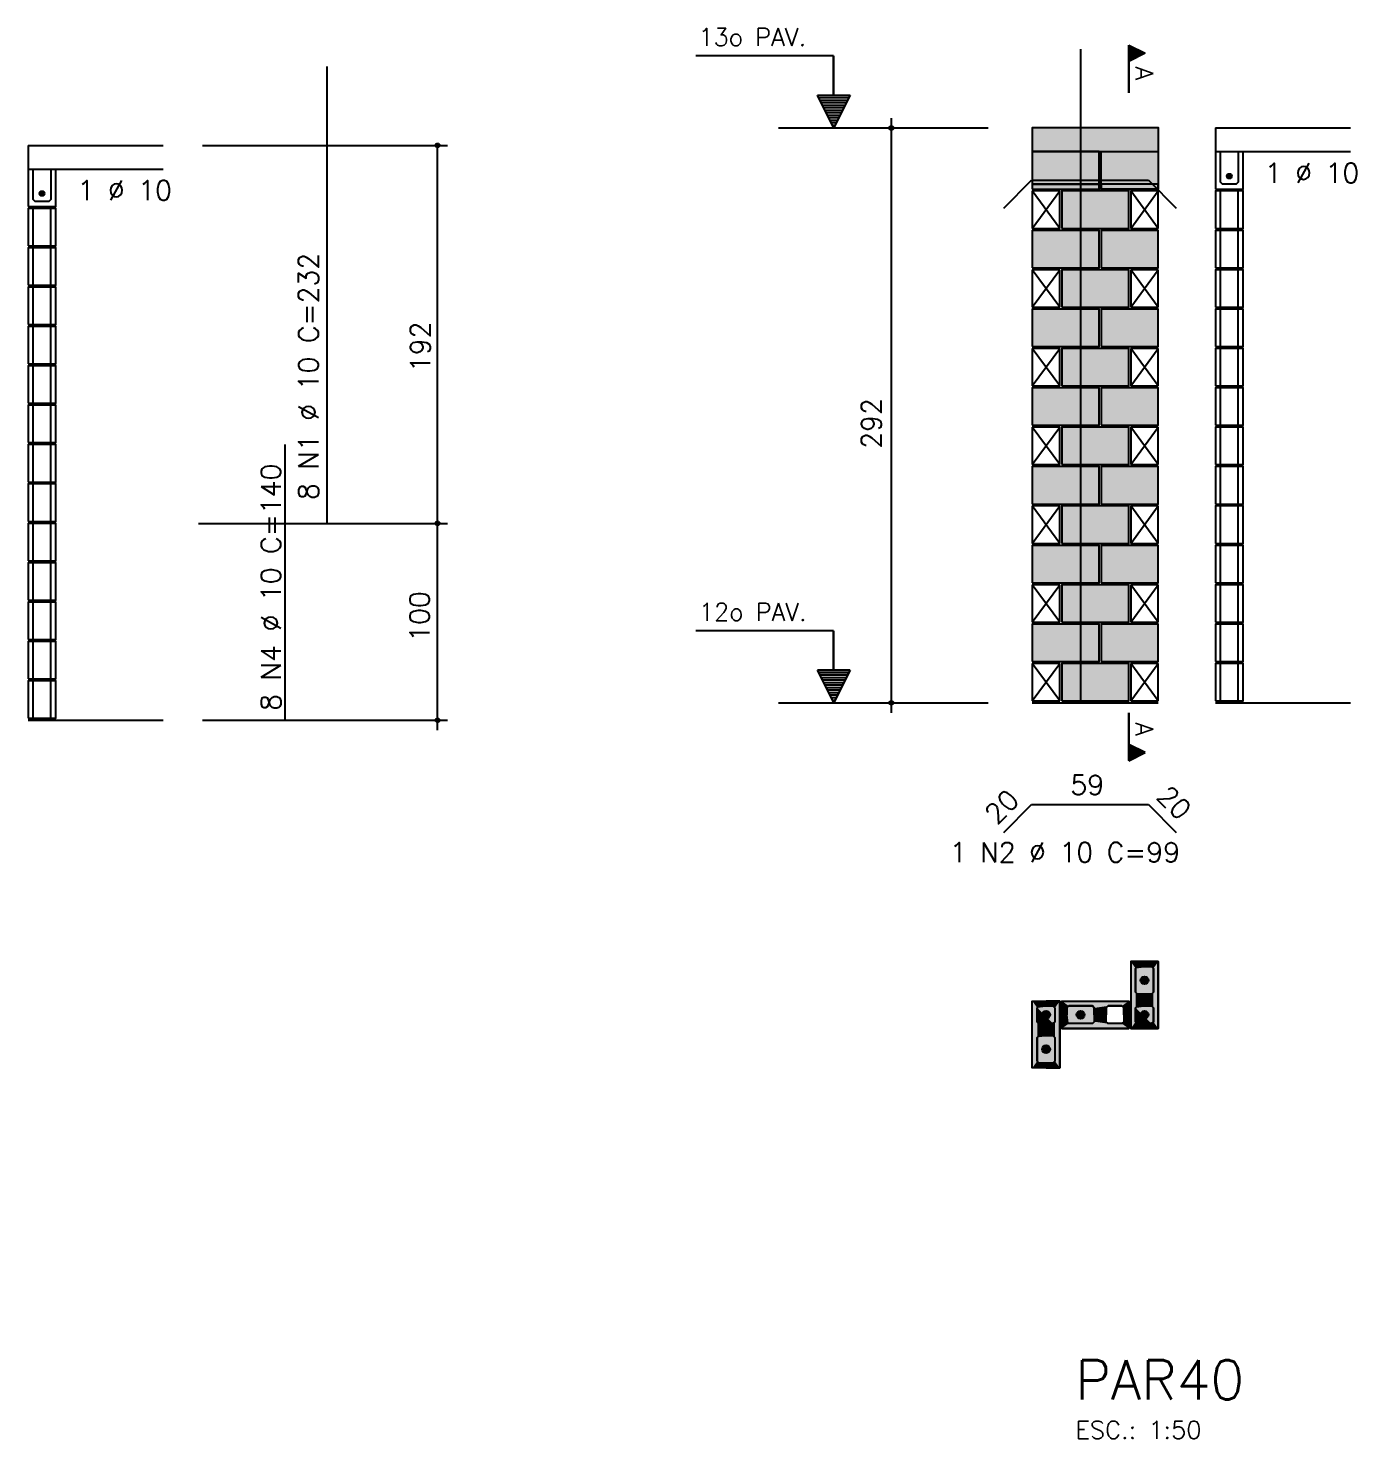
# Model space of a CAD drawing. Extents: x -1.9 to 86, y -1.5 to 61.
# Drawn here: x 17.35 to 30.85, y 20.02 to 34.35 of the extents above; entities that cross this region are included whole.
import ezdxf

# ---------------------------------------------------------------- set-up
doc = ezdxf.new("R2010")
doc.units = 0
doc.header["$MEASUREMENT"] = 0
doc.linetypes.add('ESTILO_TQS_0001', pattern=[0.45, 0.3, -0.15])
for name, color, linetype in [('PENA_01', 1, 'CONTINUOUS'), ('PENA_02', 2, 'CONTINUOUS'), ('PENA_03', 3, 'CONTINUOUS'), ('PENA_05', 5, 'CONTINUOUS'), ('PENA_06', 6, 'CONTINUOUS'), ('PENA_09', 254, 'CONTINUOUS'), ('PENA_11', 252, 'CONTINUOUS'), ('PENA_21', 100, 'CONTINUOUS'), ('PENA_27', 21, 'CONTINUOUS')]:
    doc.layers.add(name, color=color, linetype=linetype)
doc.styles.get("Standard").update_dxf_attribs({"font": 'ROMANS.SHX'})

msp = doc.modelspace()

# ---------------------------------------------------------------- linework, layer by layer
at = {"layer": 'PENA_01', "linetype": 'Continuous'}
for p, q in [((24.97756, 33.338785), (27.108424, 33.338785)), ((27.555916, 32.768785), (28.235916, 32.768785)), ((24.97756, 27.498785), (27.108424, 27.498785))]:
    msp.add_line(p, q, dxfattribs=at)
for points in [[(28.785916, 24.559804), (28.785916, 24.799804), (28.765916, 24.819804), (28.625916, 24.819804), (28.605916, 24.799804), (28.605916, 24.559804), (28.625916, 24.539804), (28.765916, 24.539804), (28.785916, 24.559804)], [(27.785916, 24.399804), (27.785916, 24.259804), (27.765916, 24.239804), (27.625916, 24.239804), (27.605916, 24.259804), (27.605916, 24.399804), (27.625916, 24.419804), (27.765916, 24.419804), (27.785916, 24.399804)], [(28.165916, 24.239804), (27.925916, 24.239804), (27.905916, 24.259804), (27.905916, 24.399804), (27.925916, 24.419804), (28.165916, 24.419804), (28.185916, 24.399804), (28.185916, 24.259804), (28.165916, 24.239804)], [(28.465916, 24.239804), (28.325916, 24.239804), (28.305916, 24.259804), (28.305916, 24.399804), (28.325916, 24.419804), (28.465916, 24.419804), (28.485916, 24.399804), (28.485916, 24.259804), (28.465916, 24.239804)], [(28.785916, 24.259804), (28.785916, 24.399804), (28.765916, 24.419804), (28.625916, 24.419804), (28.605916, 24.399804), (28.605916, 24.259804), (28.625916, 24.239804), (28.765916, 24.239804), (28.785916, 24.259804)], [(27.785916, 24.099804), (27.785916, 23.859804), (27.765916, 23.839804), (27.625916, 23.839804), (27.605916, 23.859804), (27.605916, 24.099804), (27.625916, 24.119804), (27.765916, 24.119804), (27.785916, 24.099804)]]:
    msp.add_lwpolyline(points, dxfattribs=at)
at = {"layer": 'PENA_02', "linetype": 'Continuous'}
for p, q in [((27.835916, 32.698785), (27.555916, 32.698785)), ((27.555916, 32.698785), (27.555916, 32.318785)), ((27.835916, 32.318785), (27.835916, 32.698785)), ((28.835916, 32.698785), (28.555916, 32.698785)), ((28.555916, 32.698785), (28.555916, 32.318785)), ((28.835916, 32.318785), (28.835916, 32.698785)), ((27.555916, 32.318785), (27.835916, 32.318785)), ((28.555916, 32.318785), (28.835916, 32.318785)), ((27.835916, 31.898785), (27.555916, 31.898785)), ((27.555916, 31.898785), (27.555916, 31.518785)), ((27.835916, 31.518785), (27.835916, 31.898785)), ((28.835916, 31.898785), (28.555916, 31.898785)), ((28.555916, 31.898785), (28.555916, 31.518785)), ((28.835916, 31.518785), (28.835916, 31.898785)), ((27.555916, 31.518785), (27.835916, 31.518785)), ((28.555916, 31.518785), (28.835916, 31.518785)), ((27.835916, 31.098785), (27.555916, 31.098785)), ((27.555916, 31.098785), (27.555916, 30.718785)), ((27.835916, 30.718785), (27.835916, 31.098785)), ((28.835916, 31.098785), (28.555916, 31.098785)), ((28.555916, 31.098785), (28.555916, 30.718785)), ((28.835916, 30.718785), (28.835916, 31.098785)), ((27.555916, 30.718785), (27.835916, 30.718785)), ((28.555916, 30.718785), (28.835916, 30.718785)), ((27.835916, 30.298785), (27.555916, 30.298785)), ((27.555916, 30.298785), (27.555916, 29.918785)), ((27.835916, 29.918785), (27.835916, 30.298785)), ((28.835916, 30.298785), (28.555916, 30.298785)), ((28.555916, 30.298785), (28.555916, 29.918785)), ((28.835916, 29.918785), (28.835916, 30.298785)), ((27.555916, 29.918785), (27.835916, 29.918785)), ((28.555916, 29.918785), (28.835916, 29.918785)), ((27.835916, 29.498785), (27.555916, 29.498785)), ((27.555916, 29.498785), (27.555916, 29.118785)), ((27.835916, 29.118785), (27.835916, 29.498785)), ((28.835916, 29.498785), (28.555916, 29.498785)), ((28.555916, 29.498785), (28.555916, 29.118785)), ((28.835916, 29.118785), (28.835916, 29.498785)), ((27.555916, 29.118785), (27.835916, 29.118785)), ((28.555916, 29.118785), (28.835916, 29.118785)), ((27.835916, 28.698785), (27.555916, 28.698785)), ((27.555916, 28.698785), (27.555916, 28.318785)), ((27.835916, 28.318785), (27.835916, 28.698785)), ((28.835916, 28.698785), (28.555916, 28.698785)), ((28.555916, 28.698785), (28.555916, 28.318785)), ((28.835916, 28.318785), (28.835916, 28.698785)), ((27.555916, 28.318785), (27.835916, 28.318785)), ((28.555916, 28.318785), (28.835916, 28.318785)), ((27.835916, 27.898785), (27.555916, 27.898785)), ((27.555916, 27.898785), (27.555916, 27.518785)), ((27.835916, 27.518785), (27.835916, 27.898785)), ((28.835916, 27.898785), (28.555916, 27.898785)), ((28.555916, 27.898785), (28.555916, 27.518785)), ((28.835916, 27.518785), (28.835916, 27.898785)), ((27.555916, 27.518785), (27.835916, 27.518785)), ((28.555916, 27.518785), (28.835916, 27.518785)), ((27.555916, 27.498785), (28.835916, 27.498785))]:
    msp.add_line(p, q, dxfattribs=at)
at = {"layer": 'PENA_02', "linetype": 'ESTILO_TQS_0001'}
msp.add_line((28.835916, 32.768785), (28.255916, 32.768785), dxfattribs=at)
at = {"layer": 'PENA_02', "linetype": 'Continuous'}
for points in [[(27.555916, 33.098785), (28.837791, 33.098785), (28.837791, 33.338785), (27.555916, 33.338785), (27.555916, 33.098785)], [(27.555916, 32.718785), (28.235916, 32.718785), (28.235916, 33.098785), (27.555916, 33.098785), (27.555916, 32.718785)], [(28.835916, 32.718785), (28.255916, 32.718785), (28.255916, 33.098785), (28.835916, 33.098785), (28.835916, 32.718785)], [(27.855916, 32.318785), (28.535916, 32.318785), (28.535916, 32.698785), (27.855916, 32.698785), (27.855916, 32.318785)], [(27.555916, 31.918785), (28.235916, 31.918785), (28.235916, 32.298785), (27.555916, 32.298785), (27.555916, 31.918785)], [(28.255916, 31.918785), (28.835916, 31.918785), (28.835916, 32.298785), (28.255916, 32.298785), (28.255916, 31.918785)], [(27.855916, 31.518785), (28.535916, 31.518785), (28.535916, 31.898785), (27.855916, 31.898785), (27.855916, 31.518785)], [(27.555916, 31.118785), (28.235916, 31.118785), (28.235916, 31.498785), (27.555916, 31.498785), (27.555916, 31.118785)], [(28.255916, 31.118785), (28.835916, 31.118785), (28.835916, 31.498785), (28.255916, 31.498785), (28.255916, 31.118785)], [(27.855916, 30.718785), (28.535916, 30.718785), (28.535916, 31.098785), (27.855916, 31.098785), (27.855916, 30.718785)], [(27.555916, 30.318785), (28.235916, 30.318785), (28.235916, 30.698785), (27.555916, 30.698785), (27.555916, 30.318785)], [(28.255916, 30.318785), (28.835916, 30.318785), (28.835916, 30.698785), (28.255916, 30.698785), (28.255916, 30.318785)], [(27.855916, 29.918785), (28.535916, 29.918785), (28.535916, 30.298785), (27.855916, 30.298785), (27.855916, 29.918785)], [(27.555916, 29.518785), (28.235916, 29.518785), (28.235916, 29.898785), (27.555916, 29.898785), (27.555916, 29.518785)], [(28.255916, 29.518785), (28.835916, 29.518785), (28.835916, 29.898785), (28.255916, 29.898785), (28.255916, 29.518785)], [(27.855916, 29.118785), (28.535916, 29.118785), (28.535916, 29.498785), (27.855916, 29.498785), (27.855916, 29.118785)], [(27.555916, 28.718785), (28.235916, 28.718785), (28.235916, 29.098785), (27.555916, 29.098785), (27.555916, 28.718785)], [(28.255916, 28.718785), (28.835916, 28.718785), (28.835916, 29.098785), (28.255916, 29.098785), (28.255916, 28.718785)], [(27.855916, 28.318785), (28.535916, 28.318785), (28.535916, 28.698785), (27.855916, 28.698785), (27.855916, 28.318785)], [(27.555916, 27.918785), (28.235916, 27.918785), (28.235916, 28.298785), (27.555916, 28.298785), (27.555916, 27.918785)], [(28.255916, 27.918785), (28.835916, 27.918785), (28.835916, 28.298785), (28.255916, 28.298785), (28.255916, 27.918785)], [(27.855916, 27.518785), (28.535916, 27.518785), (28.535916, 27.898785), (27.855916, 27.898785), (27.855916, 27.518785)], [(28.835916, 24.189804), (28.835916, 24.869804), (28.555916, 24.869804), (28.555916, 24.189804), (28.835916, 24.189804)], [(27.835916, 24.469804), (27.835916, 23.789804), (27.555916, 23.789804), (27.555916, 24.469804), (27.835916, 24.469804)], [(28.535916, 24.189804), (27.855916, 24.189804), (27.855916, 24.469804), (28.535916, 24.469804), (28.535916, 24.189804)]]:
    msp.add_lwpolyline(points, dxfattribs=at)
for centre, radius in [((26.123706, 33.338785), 0.02), ((26.123706, 33.338785), 0.01), ((21.512641, 33.162185), 0.02), ((21.512641, 33.162185), 0.01), ((21.512641, 29.322185), 0.02), ((21.512641, 29.322185), 0.01), ((26.123706, 27.498785), 0.02), ((26.123706, 27.498785), 0.01), ((21.512641, 27.322185), 0.02), ((21.512641, 27.322185), 0.01)]:
    msp.add_circle(centre, radius, dxfattribs=at)
at = {"layer": 'PENA_03', "linetype": 'Continuous'}
for p, q in [((28.535916, 33.695142), (28.535916, 34.181524)), ((28.535916, 34.181524), (28.701849, 34.098558)), ((28.536611, 34.180396), (28.700288, 34.098558)), ((28.536612, 34.180396), (28.536612, 34.016719)), ((28.54868, 34.175142), (28.54868, 34.021973)), ((28.561444, 34.16876), (28.561444, 34.028355)), ((28.574208, 34.162378), (28.574208, 34.034737)), ((28.586972, 34.155996), (28.586972, 34.041119)), ((28.599736, 34.149614), (28.599736, 34.047501)), ((28.6125, 34.143232), (28.6125, 34.053883)), ((28.625264, 34.13685), (28.625264, 34.060265)), ((28.638028, 34.130468), (28.638028, 34.066647)), ((28.650792, 34.124086), (28.650792, 34.073029)), ((28.663556, 34.117704), (28.663556, 34.079411)), ((28.676321, 34.111322), (28.676321, 34.085793)), ((25.536559, 34.070651), (24.136559, 34.070651)), ((25.536559, 33.670651), (25.536559, 34.070651)), ((25.537959, 33.670651), (25.537959, 34.072051)), ((28.701849, 34.098558), (28.536611, 34.015939)), ((28.700288, 34.098558), (28.536612, 34.016719)), ((28.536612, 34.015939), (28.536612, 33.695142)), ((28.689085, 34.10494), (28.689085, 34.092176)), ((25.537259, 33.338785), (25.371326, 33.670651)), ((25.371326, 33.670651), (25.536559, 33.670651)), ((25.537259, 33.341907), (25.373582, 33.669259)), ((25.700935, 33.669259), (25.373582, 33.669259)), ((25.690428, 33.645123), (25.384089, 33.645123)), ((25.677664, 33.619595), (25.396854, 33.619595)), ((25.6649, 33.594067), (25.409618, 33.594067)), ((25.652135, 33.568539), (25.422382, 33.568539)), ((25.639371, 33.54301), (25.435146, 33.54301)), ((25.703192, 33.670651), (25.537259, 33.338785)), ((25.700935, 33.66926), (25.537259, 33.341907)), ((25.537959, 33.670651), (25.703192, 33.670651)), ((25.626607, 33.517482), (25.44791, 33.517482)), ((25.613843, 33.491954), (25.460674, 33.491954)), ((25.601079, 33.466426), (25.473438, 33.466426)), ((25.588315, 33.440898), (25.486202, 33.440898)), ((25.575551, 33.41537), (25.498966, 33.41537)), ((25.562787, 33.389841), (25.51173, 33.389841)), ((26.123706, 27.398253), (26.123706, 33.438785)), ((25.550023, 33.364313), (25.524495, 33.364313)), ((29.417791, 33.338785), (29.417791, 32.718785)), ((29.417791, 33.338785), (30.78847, 33.338785)), ((17.352645, 33.162185), (17.352645, 32.542185)), ((17.352645, 33.162185), (18.723325, 33.162185)), ((19.123325, 33.162185), (21.612641, 33.162185)), ((21.512641, 27.221653), (21.512641, 33.162185)), ((29.417791, 33.098785), (30.78847, 33.098785)), ((17.352645, 32.922185), (18.723325, 32.922185)), ((27.555916, 32.318785), (27.835916, 32.698785)), ((27.835916, 32.318785), (27.555916, 32.698785)), ((28.555916, 32.318785), (28.835916, 32.698785)), ((28.835916, 32.318785), (28.555916, 32.698785)), ((29.467791, 32.318785), (29.467791, 32.698785)), ((29.647791, 32.318785), (29.647791, 32.698785)), ((17.402645, 32.142185), (17.402645, 32.522185)), ((17.582645, 32.142185), (17.582645, 32.522185)), ((29.467791, 31.918785), (29.467791, 32.298785)), ((29.647791, 31.918785), (29.647791, 32.298785)), ((17.402645, 31.742185), (17.402645, 32.122185)), ((17.582645, 31.742185), (17.582645, 32.122185)), ((27.555916, 31.518785), (27.835916, 31.898785)), ((27.835916, 31.518785), (27.555916, 31.898785)), ((28.555916, 31.518785), (28.835916, 31.898785)), ((28.835916, 31.518785), (28.555916, 31.898785)), ((29.467791, 31.518785), (29.467791, 31.898785)), ((29.647791, 31.518785), (29.647791, 31.898785)), ((17.402645, 31.342185), (17.402645, 31.722185)), ((17.582645, 31.342185), (17.582645, 31.722185)), ((29.467791, 31.118785), (29.467791, 31.498785)), ((29.647791, 31.118785), (29.647791, 31.498785)), ((17.402645, 30.942185), (17.402645, 31.322185)), ((17.582645, 30.942185), (17.582645, 31.322185)), ((27.555916, 30.718785), (27.835916, 31.098785)), ((27.835916, 30.718785), (27.555916, 31.098785)), ((28.555916, 30.718785), (28.835916, 31.098785)), ((28.835916, 30.718785), (28.555916, 31.098785)), ((29.467791, 30.718785), (29.467791, 31.098785)), ((29.647791, 30.718785), (29.647791, 31.098785)), ((17.402645, 30.542185), (17.402645, 30.922185)), ((17.582645, 30.542185), (17.582645, 30.922185)), ((29.467791, 30.318785), (29.467791, 30.698785)), ((29.647791, 30.318785), (29.647791, 30.698785)), ((17.402645, 30.142185), (17.402645, 30.522185)), ((17.582645, 30.142185), (17.582645, 30.522185)), ((27.555916, 29.918785), (27.835916, 30.298785)), ((27.835916, 29.918785), (27.555916, 30.298785)), ((28.555916, 29.918785), (28.835916, 30.298785)), ((28.835916, 29.918785), (28.555916, 30.298785)), ((29.467791, 29.918785), (29.467791, 30.298785)), ((29.647791, 29.918785), (29.647791, 30.298785)), ((17.402645, 29.742185), (17.402645, 30.122185)), ((17.582645, 29.742185), (17.582645, 30.122185)), ((29.467791, 29.518785), (29.467791, 29.898785)), ((29.647791, 29.518785), (29.647791, 29.898785)), ((17.402645, 29.342185), (17.402645, 29.722185)), ((17.582645, 29.342185), (17.582645, 29.722185)), ((27.555916, 29.118785), (27.835916, 29.498785)), ((27.835916, 29.118785), (27.555916, 29.498785)), ((28.555916, 29.118785), (28.835916, 29.498785)), ((28.835916, 29.118785), (28.555916, 29.498785)), ((29.467791, 29.118785), (29.467791, 29.498785)), ((29.647791, 29.118785), (29.647791, 29.498785)), ((17.402645, 28.942185), (17.402645, 29.322185)), ((17.582645, 28.942185), (17.582645, 29.322185)), ((19.081393, 29.322185), (21.612641, 29.322185)), ((29.467791, 28.718785), (29.467791, 29.098785)), ((29.647791, 28.718785), (29.647791, 29.098785)), ((17.402645, 28.542185), (17.402645, 28.922185)), ((17.582645, 28.542185), (17.582645, 28.922185)), ((27.555916, 28.318785), (27.835916, 28.698785)), ((27.835916, 28.318785), (27.555916, 28.698785)), ((28.555916, 28.318785), (28.835916, 28.698785)), ((28.835916, 28.318785), (28.555916, 28.698785)), ((29.467791, 28.318785), (29.467791, 28.698785)), ((29.647791, 28.318785), (29.647791, 28.698785)), ((17.402645, 28.142185), (17.402645, 28.522185)), ((17.582645, 28.142185), (17.582645, 28.522185)), ((25.536559, 28.230651), (24.136559, 28.230651)), ((25.536559, 27.830651), (25.536559, 28.230651)), ((25.537959, 27.830651), (25.537959, 28.232051)), ((29.467791, 27.918785), (29.467791, 28.298785)), ((29.647791, 27.918785), (29.647791, 28.298785)), ((17.402645, 27.742185), (17.402645, 28.122185)), ((17.582645, 27.742185), (17.582645, 28.122185)), ((25.537259, 27.498785), (25.371326, 27.830651)), ((25.371326, 27.830651), (25.536559, 27.830651)), ((25.537259, 27.501907), (25.373582, 27.829259)), ((25.700935, 27.829259), (25.373582, 27.829259)), ((25.690428, 27.805123), (25.384089, 27.805123)), ((25.703192, 27.830651), (25.537259, 27.498785)), ((25.700935, 27.82926), (25.537259, 27.501907)), ((25.537959, 27.830651), (25.703192, 27.830651)), ((27.555916, 27.518785), (27.835916, 27.898785)), ((27.835916, 27.518785), (27.555916, 27.898785)), ((28.555916, 27.518785), (28.835916, 27.898785)), ((28.835916, 27.518785), (28.555916, 27.898785)), ((29.467791, 27.518785), (29.467791, 27.898785)), ((29.647791, 27.518785), (29.647791, 27.898785)), ((17.402645, 27.342185), (17.402645, 27.722185)), ((17.582645, 27.342185), (17.582645, 27.722185)), ((25.677664, 27.779595), (25.396854, 27.779595)), ((25.6649, 27.754067), (25.409618, 27.754067)), ((25.652135, 27.728539), (25.422382, 27.728539)), ((25.639371, 27.70301), (25.435146, 27.70301)), ((25.626607, 27.677482), (25.44791, 27.677482)), ((25.613843, 27.651954), (25.460674, 27.651954)), ((25.601079, 27.626426), (25.473438, 27.626426)), ((25.588315, 27.600898), (25.486202, 27.600898)), ((25.575551, 27.57537), (25.498966, 27.57537)), ((25.562787, 27.549841), (25.51173, 27.549841)), ((25.550023, 27.524313), (25.524495, 27.524313)), ((28.535916, 27.39675), (28.535916, 26.910368)), ((28.536612, 27.075953), (28.536612, 27.39675)), ((29.417791, 27.498785), (30.78847, 27.498785)), ((17.352645, 27.322185), (18.723325, 27.322185)), ((19.123325, 27.322185), (21.612641, 27.322185)), ((28.535916, 26.910368), (28.701849, 26.993334)), ((28.701849, 26.993334), (28.536611, 27.075953)), ((28.536611, 26.911496), (28.700288, 26.993334)), ((28.536612, 26.911496), (28.536612, 27.075173)), ((28.700288, 26.993334), (28.536612, 27.075173)), ((28.54868, 26.91675), (28.54868, 27.069919)), ((28.561444, 26.923132), (28.561444, 27.063537)), ((28.574208, 26.929514), (28.574208, 27.057155)), ((28.586972, 26.935896), (28.586972, 27.050773)), ((28.599736, 26.942278), (28.599736, 27.044391)), ((28.6125, 26.94866), (28.6125, 27.038009)), ((28.625264, 26.955042), (28.625264, 27.031627)), ((28.638028, 26.961424), (28.638028, 27.025245)), ((28.650792, 26.967806), (28.650792, 27.018863)), ((28.663556, 26.974188), (28.663556, 27.012481)), ((28.676321, 26.98057), (28.676321, 27.006099)), ((28.689085, 26.986952), (28.689085, 26.999716))]:
    msp.add_line(p, q, dxfattribs=at)
for points in [[(29.417791, 32.718785), (29.697791, 32.718785), (29.697791, 33.098785)], [(29.647791, 33.098785), (29.647791, 32.788785), (29.627791, 32.768785), (29.487791, 32.768785), (29.467791, 32.788785), (29.467791, 33.098785)], [(17.352645, 32.542185), (17.632645, 32.542185), (17.632645, 32.922185)], [(17.582645, 32.922185), (17.582645, 32.612185), (17.562645, 32.592185), (17.422645, 32.592185), (17.402645, 32.612185), (17.402645, 32.922185)], [(29.417791, 32.318785), (29.697791, 32.318785), (29.697791, 32.698785), (29.417791, 32.698785), (29.417791, 32.318785)], [(17.352645, 32.142185), (17.632645, 32.142185), (17.632645, 32.522185), (17.352645, 32.522185), (17.352645, 32.142185)], [(29.417791, 31.918785), (29.697791, 31.918785), (29.697791, 32.298785), (29.417791, 32.298785), (29.417791, 31.918785)], [(17.352645, 31.742185), (17.632645, 31.742185), (17.632645, 32.122185), (17.352645, 32.122185), (17.352645, 31.742185)], [(29.417791, 31.518785), (29.697791, 31.518785), (29.697791, 31.898785), (29.417791, 31.898785), (29.417791, 31.518785)], [(17.352645, 31.342185), (17.632645, 31.342185), (17.632645, 31.722185), (17.352645, 31.722185), (17.352645, 31.342185)], [(29.417791, 31.118785), (29.697791, 31.118785), (29.697791, 31.498785), (29.417791, 31.498785), (29.417791, 31.118785)], [(17.352645, 30.942185), (17.632645, 30.942185), (17.632645, 31.322185), (17.352645, 31.322185), (17.352645, 30.942185)], [(29.417791, 30.718785), (29.697791, 30.718785), (29.697791, 31.098785), (29.417791, 31.098785), (29.417791, 30.718785)], [(17.352645, 30.542185), (17.632645, 30.542185), (17.632645, 30.922185), (17.352645, 30.922185), (17.352645, 30.542185)], [(29.417791, 30.318785), (29.697791, 30.318785), (29.697791, 30.698785), (29.417791, 30.698785), (29.417791, 30.318785)], [(17.352645, 30.142185), (17.632645, 30.142185), (17.632645, 30.522185), (17.352645, 30.522185), (17.352645, 30.142185)], [(29.417791, 29.918785), (29.697791, 29.918785), (29.697791, 30.298785), (29.417791, 30.298785), (29.417791, 29.918785)], [(17.352645, 29.742185), (17.632645, 29.742185), (17.632645, 30.122185), (17.352645, 30.122185), (17.352645, 29.742185)], [(29.417791, 29.518785), (29.697791, 29.518785), (29.697791, 29.898785), (29.417791, 29.898785), (29.417791, 29.518785)], [(17.352645, 29.342185), (17.632645, 29.342185), (17.632645, 29.722185), (17.352645, 29.722185), (17.352645, 29.342185)], [(29.417791, 29.118785), (29.697791, 29.118785), (29.697791, 29.498785), (29.417791, 29.498785), (29.417791, 29.118785)], [(17.352645, 28.942185), (17.632645, 28.942185), (17.632645, 29.322185), (17.352645, 29.322185), (17.352645, 28.942185)], [(29.417791, 28.718785), (29.697791, 28.718785), (29.697791, 29.098785), (29.417791, 29.098785), (29.417791, 28.718785)], [(17.352645, 28.542185), (17.632645, 28.542185), (17.632645, 28.922185), (17.352645, 28.922185), (17.352645, 28.542185)], [(29.417791, 28.318785), (29.697791, 28.318785), (29.697791, 28.698785), (29.417791, 28.698785), (29.417791, 28.318785)], [(17.352645, 28.142185), (17.632645, 28.142185), (17.632645, 28.522185), (17.352645, 28.522185), (17.352645, 28.142185)], [(29.417791, 27.918785), (29.697791, 27.918785), (29.697791, 28.298785), (29.417791, 28.298785), (29.417791, 27.918785)], [(17.352645, 27.742185), (17.632645, 27.742185), (17.632645, 28.122185), (17.352645, 28.122185), (17.352645, 27.742185)], [(29.417791, 27.518785), (29.697791, 27.518785), (29.697791, 27.898785), (29.417791, 27.898785), (29.417791, 27.518785)], [(17.352645, 27.342185), (17.632645, 27.342185), (17.632645, 27.722185), (17.352645, 27.722185), (17.352645, 27.342185)], [(28.765916, 24.819804), (28.785916, 24.799804), (28.785916, 24.559804), (28.765916, 24.539804), (28.625916, 24.539804), (28.605916, 24.559804), (28.605916, 24.799804), (28.625916, 24.819804), (28.765916, 24.819804)], [(27.605916, 24.399804), (27.625916, 24.419804), (27.765916, 24.419804), (27.785916, 24.399804), (27.785916, 24.259804), (27.765916, 24.239804), (27.625916, 24.239804), (27.605916, 24.259804), (27.605916, 24.399804)], [(27.905916, 24.399804), (27.925916, 24.419804), (28.165916, 24.419804), (28.185916, 24.399804), (28.185916, 24.259804), (28.165916, 24.239804), (27.925916, 24.239804), (27.905916, 24.259804), (27.905916, 24.399804)], [(28.605916, 24.399804), (28.625916, 24.419804), (28.765916, 24.419804), (28.785916, 24.399804), (28.785916, 24.259804), (28.765916, 24.239804), (28.625916, 24.239804), (28.605916, 24.259804), (28.605916, 24.399804)], [(27.765916, 24.119804), (27.785916, 24.099804), (27.785916, 23.859804), (27.765916, 23.839804), (27.625916, 23.839804), (27.605916, 23.859804), (27.605916, 24.099804), (27.625916, 24.119804), (27.765916, 24.119804)]]:
    msp.add_lwpolyline(points, dxfattribs=at)
for centre, radius in [((29.55734, 32.849775), 0.025), ((17.492194, 32.673175), 0.025), ((28.695916, 24.679804), 0.04), ((27.695916, 24.329804), 0.04), ((28.045916, 24.329804), 0.04), ((28.695916, 24.329804), 0.04), ((27.695916, 23.979804), 0.04)]:
    msp.add_circle(centre, radius, dxfattribs=at)
for points in [[(29.58234, 32.849775), (29.54484, 32.871426), (29.533847, 32.858326)], [(29.58234, 32.849775), (29.533847, 32.858326), (29.533847, 32.841225)], [(29.58234, 32.849775), (29.533847, 32.841225), (29.54484, 32.828125)], [(29.58234, 32.849775), (29.561681, 32.874395), (29.54484, 32.871426)], [(29.58234, 32.849775), (29.54484, 32.828125), (29.561681, 32.825155)], [(29.58234, 32.849775), (29.576491, 32.865845), (29.561681, 32.874395)], [(29.58234, 32.849775), (29.561681, 32.825155), (29.576491, 32.833705)], [(29.58234, 32.849775), (29.576491, 32.833705), (29.58234, 32.849775)], [(17.517194, 32.673175), (17.479694, 32.694826), (17.468702, 32.681726)], [(17.517194, 32.673175), (17.468702, 32.681726), (17.468702, 32.664625)], [(17.517194, 32.673175), (17.468702, 32.664625), (17.479694, 32.651525)], [(17.517194, 32.673175), (17.496536, 32.697795), (17.479694, 32.694826)], [(17.517194, 32.673175), (17.479694, 32.651525), (17.496536, 32.648555)], [(17.517194, 32.673175), (17.511345, 32.689245), (17.496536, 32.697795)], [(17.517194, 32.673175), (17.496536, 32.648555), (17.511345, 32.657105)], [(17.517194, 32.673175), (17.511345, 32.657105), (17.517194, 32.673175)], [(28.735916, 24.679804), (28.675916, 24.714445), (28.658328, 24.693485)], [(28.735916, 24.679804), (28.658328, 24.693485), (28.658328, 24.666124)], [(28.735916, 24.679804), (28.658328, 24.666124), (28.675916, 24.645163)], [(28.735916, 24.679804), (28.702862, 24.719197), (28.675916, 24.714445)], [(28.735916, 24.679804), (28.675916, 24.645163), (28.702862, 24.640412)], [(28.735916, 24.679804), (28.726558, 24.705516), (28.702862, 24.719197)], [(28.735916, 24.679804), (28.702862, 24.640412), (28.726558, 24.654093)], [(28.735916, 24.679804), (28.726558, 24.654093), (28.735916, 24.679804)], [(27.735916, 24.329804), (27.675916, 24.364445), (27.658328, 24.343485)], [(27.735916, 24.329804), (27.702862, 24.369197), (27.675916, 24.364445)], [(27.735916, 24.329804), (27.726558, 24.355516), (27.702862, 24.369197)], [(28.085916, 24.329804), (28.025916, 24.364445), (28.008328, 24.343485)], [(28.085916, 24.329804), (28.052862, 24.369197), (28.025916, 24.364445)], [(28.085916, 24.329804), (28.076558, 24.355516), (28.052862, 24.369197)], [(28.735916, 24.329804), (28.675916, 24.364445), (28.658328, 24.343485)], [(28.735916, 24.329804), (28.702862, 24.369197), (28.675916, 24.364445)], [(28.735916, 24.329804), (28.726558, 24.355516), (28.702862, 24.369197)], [(27.735916, 24.329804), (27.658328, 24.343485), (27.658328, 24.316124)], [(27.735916, 24.329804), (27.658328, 24.316124), (27.675916, 24.295163)], [(27.735916, 24.329804), (27.675916, 24.295163), (27.702862, 24.290412)], [(27.735916, 24.329804), (27.702862, 24.290412), (27.726558, 24.304093)], [(27.735916, 24.329804), (27.726558, 24.304093), (27.735916, 24.329804)], [(28.085916, 24.329804), (28.008328, 24.343485), (28.008328, 24.316124)], [(28.085916, 24.329804), (28.008328, 24.316124), (28.025916, 24.295163)], [(28.085916, 24.329804), (28.025916, 24.295163), (28.052862, 24.290412)], [(28.085916, 24.329804), (28.052862, 24.290412), (28.076558, 24.304093)], [(28.085916, 24.329804), (28.076558, 24.304093), (28.085916, 24.329804)], [(28.735916, 24.329804), (28.658328, 24.343485), (28.658328, 24.316124)], [(28.735916, 24.329804), (28.658328, 24.316124), (28.675916, 24.295163)], [(28.735916, 24.329804), (28.675916, 24.295163), (28.702862, 24.290412)], [(28.735916, 24.329804), (28.702862, 24.290412), (28.726558, 24.304093)], [(28.735916, 24.329804), (28.726558, 24.304093), (28.735916, 24.329804)], [(27.735916, 23.979804), (27.675916, 24.014445), (27.658328, 23.993485)], [(27.735916, 23.979804), (27.658328, 23.993485), (27.658328, 23.966124)], [(27.735916, 23.979804), (27.658328, 23.966124), (27.675916, 23.945163)], [(27.735916, 23.979804), (27.702862, 24.019197), (27.675916, 24.014445)], [(27.735916, 23.979804), (27.675916, 23.945163), (27.702862, 23.940412)], [(27.735916, 23.979804), (27.726558, 24.005516), (27.702862, 24.019197)], [(27.735916, 23.979804), (27.702862, 23.940412), (27.726558, 23.954093)], [(27.735916, 23.979804), (27.726558, 23.954093), (27.735916, 23.979804)]]:
    msp.add_solid(points, dxfattribs=at)
at = {"layer": 'PENA_05', "linetype": 'Continuous'}
for p, q in [((20.38889, 29.319263), (20.38889, 33.962185)), ((27.266147, 32.525951), (27.548989, 32.808793)), ((27.548989, 32.808793), (28.735746, 32.808845)), ((28.735746, 32.808845), (29.018589, 32.526002)), ((19.962966, 27.322185), (19.962966, 30.122185)), ((27.266147, 26.182012), (27.548989, 26.464855)), ((27.548989, 26.464855), (28.735746, 26.464906)), ((28.735746, 26.464906), (29.018589, 26.182063))]:
    msp.add_line(p, q, dxfattribs=at)
msp.add_lwpolyline([(28.045916, 34.138785), (28.045916, 27.498785)], dxfattribs=at)
at = {"layer": 'PENA_09', "linetype": 'Continuous'}
for points in [[(27.555916, 32.768785), (28.235916, 32.768785), (28.235916, 33.098785), (27.555916, 33.098785), (27.555916, 32.768785)], [(28.255916, 33.098785), (28.835916, 33.098785), (28.835916, 32.768785), (28.255916, 32.768785), (28.255916, 33.098785)]]:
    msp.add_lwpolyline(points, dxfattribs=at)
for points in [[(27.555916, 32.768785), (28.235916, 32.768785), (28.235916, 33.098785)], [(27.555916, 32.768785), (28.235916, 33.098785), (27.555916, 33.098785)], [(27.555916, 32.768785), (27.555916, 33.098785), (27.555916, 32.768785)], [(28.255916, 33.098785), (28.835916, 33.098785), (28.835916, 32.768785)], [(28.255916, 33.098785), (28.835916, 32.768785), (28.255916, 32.768785)], [(28.255916, 33.098785), (28.255916, 32.768785), (28.255916, 33.098785)]]:
    msp.add_solid(points, dxfattribs=at)
at = {"layer": 'PENA_11', "linetype": 'Continuous'}
for points in [[(27.555916, 33.098785), (28.837791, 33.098785), (28.837791, 33.338785)], [(27.555916, 33.098785), (28.837791, 33.338785), (27.555916, 33.338785)], [(27.555916, 33.098785), (27.555916, 33.338785), (27.555916, 33.098785)], [(28.765916, 24.819804), (28.625916, 24.539804), (28.605916, 24.559804)], [(28.765916, 24.819804), (28.605916, 24.559804), (28.605916, 24.799804)], [(28.765916, 24.819804), (28.605916, 24.799804), (28.625916, 24.819804)], [(28.765916, 24.819804), (28.765916, 24.539804), (28.625916, 24.539804)], [(28.765916, 24.819804), (28.625916, 24.819804), (28.765916, 24.819804)], [(28.765916, 24.819804), (28.785916, 24.799804), (28.785916, 24.559804)], [(28.765916, 24.819804), (28.785916, 24.559804), (28.765916, 24.539804)], [(27.605916, 24.399804), (27.625916, 24.419804), (27.765916, 24.419804)], [(27.605916, 24.399804), (27.765916, 24.419804), (27.785916, 24.399804)], [(27.605916, 24.399804), (27.785916, 24.399804), (27.785916, 24.259804)], [(27.605916, 24.399804), (27.785916, 24.259804), (27.765916, 24.239804)], [(27.605916, 24.399804), (27.765916, 24.239804), (27.625916, 24.239804)], [(27.605916, 24.399804), (27.625916, 24.239804), (27.605916, 24.259804)], [(27.605916, 24.399804), (27.605916, 24.259804), (27.605916, 24.399804)], [(27.905916, 24.399804), (27.925916, 24.419804), (28.165916, 24.419804)], [(27.905916, 24.399804), (28.165916, 24.419804), (28.185916, 24.399804)], [(27.905916, 24.399804), (28.185916, 24.399804), (28.185916, 24.259804)], [(27.905916, 24.399804), (28.185916, 24.259804), (28.165916, 24.239804)], [(27.905916, 24.399804), (28.165916, 24.239804), (27.925916, 24.239804)], [(27.905916, 24.399804), (27.925916, 24.239804), (27.905916, 24.259804)], [(27.905916, 24.399804), (27.905916, 24.259804), (27.905916, 24.399804)], [(28.605916, 24.399804), (28.625916, 24.419804), (28.765916, 24.419804)], [(28.605916, 24.399804), (28.765916, 24.419804), (28.785916, 24.399804)], [(28.605916, 24.399804), (28.785916, 24.399804), (28.785916, 24.259804)], [(28.605916, 24.399804), (28.785916, 24.259804), (28.765916, 24.239804)], [(28.605916, 24.399804), (28.765916, 24.239804), (28.625916, 24.239804)], [(28.605916, 24.399804), (28.625916, 24.239804), (28.605916, 24.259804)], [(28.605916, 24.399804), (28.605916, 24.259804), (28.605916, 24.399804)], [(27.765916, 24.119804), (27.625916, 23.839804), (27.605916, 23.859804)], [(27.765916, 24.119804), (27.605916, 23.859804), (27.605916, 24.099804)], [(27.765916, 24.119804), (27.605916, 24.099804), (27.625916, 24.119804)], [(27.765916, 24.119804), (27.765916, 23.839804), (27.625916, 23.839804)], [(27.765916, 24.119804), (27.625916, 24.119804), (27.765916, 24.119804)], [(27.765916, 24.119804), (27.785916, 24.099804), (27.785916, 23.859804)], [(27.765916, 24.119804), (27.785916, 23.859804), (27.765916, 23.839804)]]:
    msp.add_solid(points, dxfattribs=at)
at = {"layer": 'PENA_21', "linetype": 'Continuous'}
for points in [[(27.555916, 32.718785), (28.235916, 32.718785), (28.235916, 32.768785), (27.555916, 32.768785), (27.555916, 32.718785)], [(27.855916, 32.318785), (28.535916, 32.318785), (28.535916, 32.698785), (27.855916, 32.698785), (27.855916, 32.318785)], [(27.555916, 31.918785), (28.235916, 31.918785), (28.235916, 32.298785), (27.555916, 32.298785), (27.555916, 31.918785)], [(27.855916, 31.518785), (28.535916, 31.518785), (28.535916, 31.898785), (27.855916, 31.898785), (27.855916, 31.518785)], [(27.555916, 31.118785), (28.235916, 31.118785), (28.235916, 31.498785), (27.555916, 31.498785), (27.555916, 31.118785)], [(27.855916, 30.718785), (28.535916, 30.718785), (28.535916, 31.098785), (27.855916, 31.098785), (27.855916, 30.718785)], [(27.555916, 30.318785), (28.235916, 30.318785), (28.235916, 30.698785), (27.555916, 30.698785), (27.555916, 30.318785)], [(27.855916, 29.918785), (28.535916, 29.918785), (28.535916, 30.298785), (27.855916, 30.298785), (27.855916, 29.918785)], [(27.555916, 29.518785), (28.235916, 29.518785), (28.235916, 29.898785), (27.555916, 29.898785), (27.555916, 29.518785)], [(27.855916, 29.118785), (28.535916, 29.118785), (28.535916, 29.498785), (27.855916, 29.498785), (27.855916, 29.118785)], [(27.555916, 28.718785), (28.235916, 28.718785), (28.235916, 29.098785), (27.555916, 29.098785), (27.555916, 28.718785)], [(27.855916, 28.318785), (28.535916, 28.318785), (28.535916, 28.698785), (27.855916, 28.698785), (27.855916, 28.318785)], [(27.555916, 27.918785), (28.235916, 27.918785), (28.235916, 28.298785), (27.555916, 28.298785), (27.555916, 27.918785)], [(27.855916, 27.518785), (28.535916, 27.518785), (28.535916, 27.898785), (27.855916, 27.898785), (27.855916, 27.518785)], [(28.695916, 24.189804), (28.695916, 24.239804), (28.625916, 24.239804), (28.605916, 24.259804), (28.605916, 24.399804), (28.625916, 24.419804), (28.695916, 24.419804), (28.695916, 24.539804), (28.625916, 24.539804), (28.605916, 24.559804), (28.605916, 24.799804), (28.625916, 24.819804), (28.695916, 24.819804), (28.695916, 24.869804), (28.555916, 24.869804), (28.555916, 24.189804), (28.695916, 24.189804)], [(28.695916, 24.189804), (28.695916, 24.239804), (28.765916, 24.239804), (28.785916, 24.259804), (28.785916, 24.399804), (28.765916, 24.419804), (28.695916, 24.419804), (28.695916, 24.539804), (28.765916, 24.539804), (28.785916, 24.559804), (28.785916, 24.799804), (28.765916, 24.819804), (28.695916, 24.819804), (28.695916, 24.869804), (28.835916, 24.869804), (28.835916, 24.189804), (28.695916, 24.189804)], [(27.695916, 24.469804), (27.695916, 24.419804), (27.625916, 24.419804), (27.605916, 24.399804), (27.605916, 24.259804), (27.625916, 24.239804), (27.695916, 24.239804), (27.695916, 24.119804), (27.625916, 24.119804), (27.605916, 24.099804), (27.605916, 23.859804), (27.625916, 23.839804), (27.695916, 23.839804), (27.695916, 23.789804), (27.555916, 23.789804), (27.555916, 24.469804), (27.695916, 24.469804)], [(27.695916, 24.469804), (27.695916, 24.419804), (27.765916, 24.419804), (27.785916, 24.399804), (27.785916, 24.259804), (27.765916, 24.239804), (27.695916, 24.239804), (27.695916, 24.119804), (27.765916, 24.119804), (27.785916, 24.099804), (27.785916, 23.859804), (27.765916, 23.839804), (27.695916, 23.839804), (27.695916, 23.789804), (27.835916, 23.789804), (27.835916, 24.469804), (27.695916, 24.469804)], [(28.535916, 24.329804), (28.485916, 24.329804), (28.485916, 24.399804), (28.465916, 24.419804), (28.325916, 24.419804), (28.305916, 24.399804), (28.305916, 24.329804), (28.185916, 24.329804), (28.185916, 24.399804), (28.165916, 24.419804), (27.925916, 24.419804), (27.905916, 24.399804), (27.905916, 24.329804), (27.855916, 24.329804), (27.855916, 24.469804), (28.535916, 24.469804), (28.535916, 24.329804)], [(28.535916, 24.329804), (28.485916, 24.329804), (28.485916, 24.259804), (28.465916, 24.239804), (28.325916, 24.239804), (28.305916, 24.259804), (28.305916, 24.329804), (28.185916, 24.329804), (28.185916, 24.259804), (28.165916, 24.239804), (27.925916, 24.239804), (27.905916, 24.259804), (27.905916, 24.329804), (27.855916, 24.329804), (27.855916, 24.189804), (28.535916, 24.189804), (28.535916, 24.329804)]]:
    msp.add_lwpolyline(points, dxfattribs=at)
for points in [[(27.555916, 32.718785), (28.235916, 32.718785), (28.235916, 32.768785)], [(27.555916, 32.718785), (28.235916, 32.768785), (27.555916, 32.768785)], [(27.555916, 32.718785), (27.555916, 32.768785), (27.555916, 32.718785)], [(27.855916, 32.318785), (28.535916, 32.318785), (28.535916, 32.698785)], [(27.855916, 32.318785), (28.535916, 32.698785), (27.855916, 32.698785)], [(27.855916, 32.318785), (27.855916, 32.698785), (27.855916, 32.318785)], [(27.555916, 31.918785), (28.235916, 31.918785), (28.235916, 32.298785)], [(27.555916, 31.918785), (28.235916, 32.298785), (27.555916, 32.298785)], [(27.555916, 31.918785), (27.555916, 32.298785), (27.555916, 31.918785)], [(27.855916, 31.518785), (28.535916, 31.518785), (28.535916, 31.898785)], [(27.855916, 31.518785), (28.535916, 31.898785), (27.855916, 31.898785)], [(27.855916, 31.518785), (27.855916, 31.898785), (27.855916, 31.518785)], [(27.555916, 31.118785), (28.235916, 31.118785), (28.235916, 31.498785)], [(27.555916, 31.118785), (28.235916, 31.498785), (27.555916, 31.498785)], [(27.555916, 31.118785), (27.555916, 31.498785), (27.555916, 31.118785)], [(27.855916, 30.718785), (28.535916, 30.718785), (28.535916, 31.098785)], [(27.855916, 30.718785), (28.535916, 31.098785), (27.855916, 31.098785)], [(27.855916, 30.718785), (27.855916, 31.098785), (27.855916, 30.718785)], [(27.555916, 30.318785), (28.235916, 30.318785), (28.235916, 30.698785)], [(27.555916, 30.318785), (28.235916, 30.698785), (27.555916, 30.698785)], [(27.555916, 30.318785), (27.555916, 30.698785), (27.555916, 30.318785)], [(27.855916, 29.918785), (28.535916, 29.918785), (28.535916, 30.298785)], [(27.855916, 29.918785), (28.535916, 30.298785), (27.855916, 30.298785)], [(27.855916, 29.918785), (27.855916, 30.298785), (27.855916, 29.918785)], [(27.555916, 29.518785), (28.235916, 29.518785), (28.235916, 29.898785)], [(27.555916, 29.518785), (28.235916, 29.898785), (27.555916, 29.898785)], [(27.555916, 29.518785), (27.555916, 29.898785), (27.555916, 29.518785)], [(27.855916, 29.118785), (28.535916, 29.118785), (28.535916, 29.498785)], [(27.855916, 29.118785), (28.535916, 29.498785), (27.855916, 29.498785)], [(27.855916, 29.118785), (27.855916, 29.498785), (27.855916, 29.118785)], [(27.555916, 28.718785), (28.235916, 28.718785), (28.235916, 29.098785)], [(27.555916, 28.718785), (28.235916, 29.098785), (27.555916, 29.098785)], [(27.555916, 28.718785), (27.555916, 29.098785), (27.555916, 28.718785)], [(27.855916, 28.318785), (28.535916, 28.318785), (28.535916, 28.698785)], [(27.855916, 28.318785), (28.535916, 28.698785), (27.855916, 28.698785)], [(27.855916, 28.318785), (27.855916, 28.698785), (27.855916, 28.318785)], [(27.555916, 27.918785), (28.235916, 27.918785), (28.235916, 28.298785)], [(27.555916, 27.918785), (28.235916, 28.298785), (27.555916, 28.298785)], [(27.555916, 27.918785), (27.555916, 28.298785), (27.555916, 27.918785)], [(27.855916, 27.518785), (28.535916, 27.518785), (28.535916, 27.898785)], [(27.855916, 27.518785), (28.535916, 27.898785), (27.855916, 27.898785)], [(27.855916, 27.518785), (27.855916, 27.898785), (27.855916, 27.518785)], [(28.695916, 24.869804), (28.555916, 24.869804), (28.625916, 24.819804)], [(28.625916, 24.819804), (28.555916, 24.869804), (28.605916, 24.799804)], [(28.555916, 24.869804), (28.605916, 24.259804), (28.605916, 24.799804)], [(28.555916, 24.189804), (28.605916, 24.259804), (28.555916, 24.869804)], [(28.605916, 24.799804), (28.605916, 24.259804), (28.605916, 24.399804)], [(28.605916, 24.799804), (28.605916, 24.559804), (28.605916, 24.399804)], [(28.695916, 24.819804), (28.695916, 24.869804), (28.625916, 24.819804)], [(28.765916, 24.819804), (28.695916, 24.819804), (28.835916, 24.869804)], [(28.695916, 24.819804), (28.695916, 24.869804), (28.835916, 24.869804)], [(28.785916, 24.799804), (28.765916, 24.819804), (28.835916, 24.869804)], [(28.785916, 24.559804), (28.835916, 24.869804), (28.785916, 24.399804)], [(28.785916, 24.399804), (28.835916, 24.869804), (28.785916, 24.259804)], [(28.835916, 24.869804), (28.835916, 24.189804), (28.785916, 24.259804)], [(28.785916, 24.559804), (28.785916, 24.799804), (28.835916, 24.869804)], [(28.625916, 24.419804), (28.605916, 24.559804), (28.605916, 24.399804)], [(28.625916, 24.419804), (28.625916, 24.539804), (28.605916, 24.559804)], [(28.695916, 24.419804), (28.625916, 24.539804), (28.625916, 24.419804)], [(28.695916, 24.419804), (28.695916, 24.539804), (28.625916, 24.539804)], [(28.695916, 24.419804), (28.765916, 24.539804), (28.765916, 24.419804)], [(28.695916, 24.419804), (28.695916, 24.539804), (28.765916, 24.539804)], [(28.765916, 24.539804), (28.785916, 24.559804), (28.765916, 24.419804)], [(28.765916, 24.419804), (28.785916, 24.559804), (28.785916, 24.399804)], [(27.625916, 24.419804), (27.605916, 24.399804), (27.555916, 24.469804)], [(27.625916, 24.419804), (27.555916, 24.469804), (27.695916, 24.469804)], [(27.555916, 24.469804), (27.605916, 24.399804), (27.555916, 23.789804)], [(27.555916, 23.789804), (27.605916, 24.399804), (27.605916, 23.859804)], [(27.605916, 23.859804), (27.605916, 24.399804), (27.605916, 24.259804)], [(27.625916, 24.419804), (27.695916, 24.469804), (27.695916, 24.419804)], [(27.835916, 24.469804), (27.695916, 24.469804), (27.765916, 24.419804)], [(27.765916, 24.419804), (27.695916, 24.469804), (27.695916, 24.419804)], [(27.785916, 24.399804), (27.835916, 24.469804), (27.765916, 24.419804)], [(27.835916, 23.789804), (27.835916, 24.469804), (27.785916, 24.399804)], [(27.785916, 24.259804), (27.835916, 23.789804), (27.785916, 24.399804)], [(28.535916, 24.469804), (27.925916, 24.419804), (27.855916, 24.469804)], [(27.925916, 24.419804), (27.905916, 24.399804), (27.855916, 24.469804)], [(27.855916, 24.469804), (27.905916, 24.399804), (27.855916, 24.329804)], [(27.905916, 24.399804), (27.905916, 24.329804), (27.855916, 24.329804)], [(28.165916, 24.419804), (27.925916, 24.419804), (28.535916, 24.469804)], [(28.185916, 24.399804), (28.165916, 24.419804), (28.535916, 24.469804)], [(28.535916, 24.469804), (28.325916, 24.419804), (28.185916, 24.399804)], [(28.185916, 24.329804), (28.185916, 24.399804), (28.325916, 24.419804)], [(28.185916, 24.329804), (28.325916, 24.419804), (28.305916, 24.399804)], [(28.185916, 24.329804), (28.305916, 24.399804), (28.305916, 24.329804)], [(28.535916, 24.469804), (28.465916, 24.419804), (28.325916, 24.419804)], [(28.535916, 24.469804), (28.485916, 24.399804), (28.465916, 24.419804)], [(28.535916, 24.469804), (28.535916, 24.329804), (28.485916, 24.329804)], [(28.535916, 24.469804), (28.485916, 24.329804), (28.485916, 24.399804)], [(27.605916, 23.859804), (27.605916, 24.099804), (27.605916, 24.259804)], [(27.625916, 24.239804), (27.605916, 24.099804), (27.605916, 24.259804)], [(27.625916, 24.239804), (27.625916, 24.119804), (27.605916, 24.099804)], [(27.695916, 24.239804), (27.625916, 24.119804), (27.625916, 24.239804)], [(27.695916, 24.239804), (27.695916, 24.119804), (27.625916, 24.119804)], [(27.695916, 24.239804), (27.765916, 24.119804), (27.765916, 24.239804)], [(27.695916, 24.239804), (27.695916, 24.119804), (27.765916, 24.119804)], [(27.765916, 24.239804), (27.785916, 24.099804), (27.785916, 24.259804)], [(27.765916, 24.119804), (27.785916, 24.099804), (27.765916, 24.239804)], [(27.785916, 24.099804), (27.835916, 23.789804), (27.785916, 24.259804)], [(27.855916, 24.189804), (27.905916, 24.259804), (27.855916, 24.329804)], [(27.905916, 24.259804), (27.905916, 24.329804), (27.855916, 24.329804)], [(27.925916, 24.239804), (27.905916, 24.259804), (27.855916, 24.189804)], [(28.535916, 24.189804), (27.925916, 24.239804), (27.855916, 24.189804)], [(28.165916, 24.239804), (27.925916, 24.239804), (28.535916, 24.189804)], [(28.185916, 24.259804), (28.165916, 24.239804), (28.535916, 24.189804)], [(28.185916, 24.329804), (28.185916, 24.259804), (28.325916, 24.239804)], [(28.185916, 24.329804), (28.325916, 24.239804), (28.305916, 24.259804)], [(28.185916, 24.329804), (28.305916, 24.259804), (28.305916, 24.329804)], [(28.535916, 24.189804), (28.325916, 24.239804), (28.185916, 24.259804)], [(28.535916, 24.189804), (28.465916, 24.239804), (28.325916, 24.239804)], [(28.535916, 24.189804), (28.485916, 24.259804), (28.465916, 24.239804)], [(28.535916, 24.189804), (28.535916, 24.329804), (28.485916, 24.329804)], [(28.535916, 24.189804), (28.485916, 24.329804), (28.485916, 24.259804)], [(28.625916, 24.239804), (28.605916, 24.259804), (28.555916, 24.189804)], [(28.625916, 24.239804), (28.555916, 24.189804), (28.695916, 24.189804)], [(28.625916, 24.239804), (28.695916, 24.189804), (28.695916, 24.239804)], [(28.835916, 24.189804), (28.695916, 24.189804), (28.765916, 24.239804)], [(28.765916, 24.239804), (28.695916, 24.189804), (28.695916, 24.239804)], [(28.785916, 24.259804), (28.835916, 24.189804), (28.765916, 24.239804)], [(27.785916, 24.099804), (27.785916, 23.859804), (27.835916, 23.789804)], [(27.625916, 23.839804), (27.555916, 23.789804), (27.605916, 23.859804)], [(27.695916, 23.789804), (27.555916, 23.789804), (27.625916, 23.839804)], [(27.695916, 23.839804), (27.695916, 23.789804), (27.625916, 23.839804)], [(27.765916, 23.839804), (27.695916, 23.839804), (27.835916, 23.789804)], [(27.695916, 23.839804), (27.695916, 23.789804), (27.835916, 23.789804)], [(27.785916, 23.859804), (27.765916, 23.839804), (27.835916, 23.789804)]]:
    msp.add_solid(points, dxfattribs=at)
at = {"layer": 'PENA_27', "linetype": 'Continuous'}
for points in [[(28.255916, 32.718785), (28.835916, 32.718785), (28.835916, 32.768785), (28.255916, 32.768785), (28.255916, 32.718785)], [(28.255916, 31.918785), (28.835916, 31.918785), (28.835916, 32.298785), (28.255916, 32.298785), (28.255916, 31.918785)], [(28.255916, 31.118785), (28.835916, 31.118785), (28.835916, 31.498785), (28.255916, 31.498785), (28.255916, 31.118785)], [(28.255916, 30.318785), (28.835916, 30.318785), (28.835916, 30.698785), (28.255916, 30.698785), (28.255916, 30.318785)], [(28.255916, 29.518785), (28.835916, 29.518785), (28.835916, 29.898785), (28.255916, 29.898785), (28.255916, 29.518785)], [(28.255916, 28.718785), (28.835916, 28.718785), (28.835916, 29.098785), (28.255916, 29.098785), (28.255916, 28.718785)], [(28.255916, 27.918785), (28.835916, 27.918785), (28.835916, 28.298785), (28.255916, 28.298785), (28.255916, 27.918785)]]:
    msp.add_lwpolyline(points, dxfattribs=at)
for points in [[(28.255916, 32.718785), (28.835916, 32.718785), (28.835916, 32.768785)], [(28.255916, 32.718785), (28.835916, 32.768785), (28.255916, 32.768785)], [(28.255916, 32.718785), (28.255916, 32.768785), (28.255916, 32.718785)], [(28.255916, 31.918785), (28.835916, 31.918785), (28.835916, 32.298785)], [(28.255916, 31.918785), (28.835916, 32.298785), (28.255916, 32.298785)], [(28.255916, 31.918785), (28.255916, 32.298785), (28.255916, 31.918785)], [(28.255916, 31.118785), (28.835916, 31.118785), (28.835916, 31.498785)], [(28.255916, 31.118785), (28.835916, 31.498785), (28.255916, 31.498785)], [(28.255916, 31.118785), (28.255916, 31.498785), (28.255916, 31.118785)], [(28.255916, 30.318785), (28.835916, 30.318785), (28.835916, 30.698785)], [(28.255916, 30.318785), (28.835916, 30.698785), (28.255916, 30.698785)], [(28.255916, 30.318785), (28.255916, 30.698785), (28.255916, 30.318785)], [(28.255916, 29.518785), (28.835916, 29.518785), (28.835916, 29.898785)], [(28.255916, 29.518785), (28.835916, 29.898785), (28.255916, 29.898785)], [(28.255916, 29.518785), (28.255916, 29.898785), (28.255916, 29.518785)], [(28.255916, 28.718785), (28.835916, 28.718785), (28.835916, 29.098785)], [(28.255916, 28.718785), (28.835916, 29.098785), (28.255916, 29.098785)], [(28.255916, 28.718785), (28.255916, 29.098785), (28.255916, 28.718785)], [(28.255916, 27.918785), (28.835916, 27.918785), (28.835916, 28.298785)], [(28.255916, 27.918785), (28.835916, 28.298785), (28.255916, 28.298785)], [(28.255916, 27.918785), (28.255916, 28.298785), (28.255916, 27.918785)]]:
    msp.add_solid(points, dxfattribs=at)

# ---------------------------------------------------------------- texts
at = {"layer": 'PENA_03', "linetype": 'Continuous'}
for s, height, p in [('13o PAV.', 0.18, (24.162265, 34.172524)), ('1 %%c 10', 0.2, (29.91861, 32.782484)), ('1 %%c 10', 0.2, (17.853465, 32.605884)), ('12o PAV.', 0.18, (24.166831, 28.332524)), ('1 N2 %%c 10 C=99', 0.2, (26.717087, 25.880545)), ('ESC.: 1:50', 0.18, (27.994149, 20.022325))]:
    msp.add_text(s, height=height, dxfattribs=at).set_placement(p)
for s, height, rotation, p in [('A', 0.18, 270, (28.602945, 33.963125)), ('8 N1 %%c 10 C=232', 0.2, 90, (20.30081, 29.559174)), ('192', 0.2, 90, (21.437412, 30.85847)), ('292', 0.2, 90, (26.021402, 30.080183)), ('8 N4 %%c 10 C=140', 0.2, 90, (19.918403, 27.417694)), ('100', 0.2, 90, (21.428862, 28.118432)), ('A', 0.18, 270, (28.602945, 27.300196)), ('59', 0.2, 0.002481, (27.942363, 26.564872)), ('20', 0.2, 45, (27.195436, 26.252723)), ('20', 0.2, 315, (28.806457, 26.535617))]:
    msp.add_text(s, height=height, rotation=rotation, dxfattribs=at).set_placement(p)
at = {"layer": 'PENA_06', "linetype": 'Continuous'}
msp.add_text('PAR40', height=0.4, dxfattribs=at).set_placement((27.994149, 20.422325))

doc.saveas('drawing.dxf')
